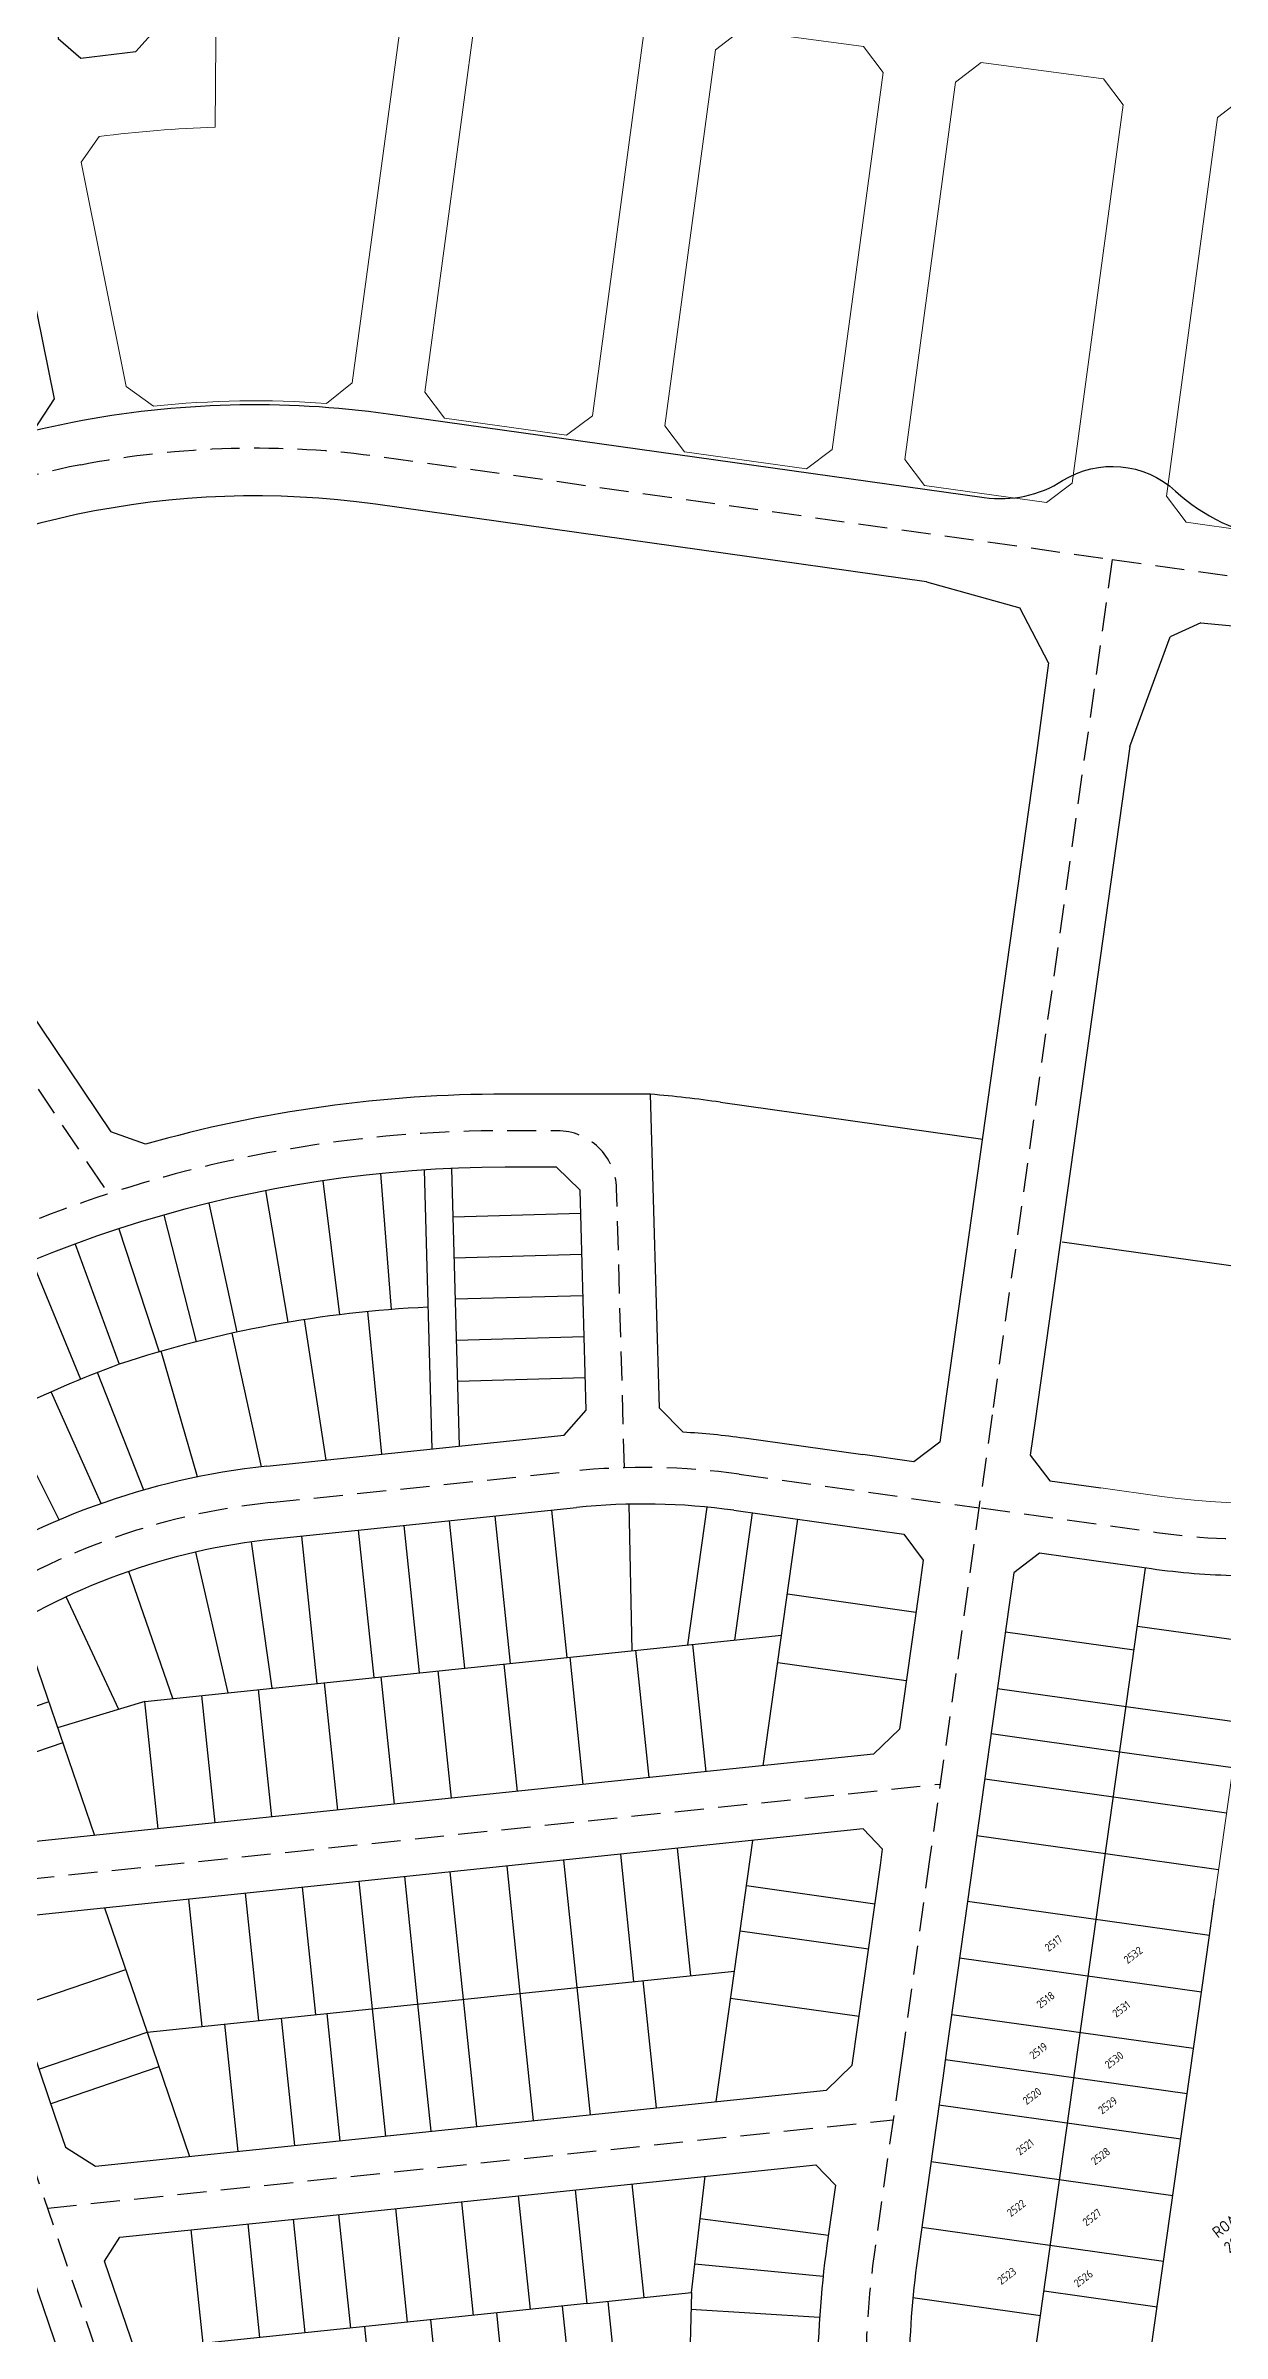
# Model space of a CAD drawing. Extents: x 296374 to 298792, y 6267790 to 6270844.
# Drawn here: x 297643 to 297901, y 6269900 to 6270400 of the extents above; entities that cross this region are included whole.
import ezdxf

# ---------------------------------------------------------------- set-up
doc = ezdxf.new("R2010")
doc.units = 0
doc.linetypes.add('DASHED2', pattern=[9.525, 6.35, -3.175])
for name, color, linetype in [('_User_Roadnames', 7, 'Continuous'), ('_User_xref', 251, 'Continuous'), ('X-Masterplan_LotLayout_P2$0$D-LO-Stage 16', 251, 'Continuous'), ('X-Masterplan_LotLayout_P2$0$D-LO-Stage 25', 251, 'Continuous'), ('X-Masterplan_LotLayout_P2$0$D-LO-Stage 27', 251, 'Continuous'), ('X-Masterplan_LotLayout_P2$0$D-LO-Stage 28', 251, 'Continuous'), ('X-Masterplan_LotLayout_P2$0$D-LO-Stage 29', 251, 'Continuous'), ('X-Masterplan_LotLayout_P2$0$D-RD-15-23_CL', 251, 'DASHED2'), ('X-Masterplan_LotLayout_P2$0$D-RD-Future_BDY', 251, 'Continuous'), ('X-Masterplan_LotLayout_P2$0$D-RD-Future_CL', 251, 'DASHED2'), ('X-Masterplan_LotLayout_P2$0$D-RD-P3_BDY', 251, 'Continuous'), ('X-Masterplan_LotLayout_P2$0$D-RD-P3_CL', 251, 'DASHED2'), ('X-Masterplan_LotLayout_P2$0$D-RD-Stage16_BDY', 251, 'Continuous'), ('X-Masterplan_LotLayout_P2$0$D-RD-Stage25_BDY', 251, 'Continuous'), ('X-Masterplan_LotLayout_P2$0$D-RD-Stage28_BDY', 251, 'Continuous'), ('X-Masterplan_LotLayout_P2$0$D-RD-Stage29_BDY', 251, 'Continuous'), ('XR-600340-P4-CI-DESIGN (06032016)$0$GN-ANNO-TEXT-LOT25', 251, 'Continuous')]:
    doc.layers.add(name, color=color, linetype=linetype)
doc.styles.add('CDD_AN-ISOCP', font='isocp.shx')
doc.styles.add('XR-600340-P4-CI-DESIGN (06032016)$0$CDD_AN-ISOCP', font='isocp.shx')

# ---------------------------------------------------------------- blocks, each defined once
blk = doc.blocks.new('XR-600340-P4-CI-DESIGN (06032016)')
at = {"layer": 'XR-600340-P4-CI-DESIGN (06032016)$0$GN-ANNO-TEXT-LOT25', "linetype": 'ByBlock', "char_height": 1.75, "attachment_point": 5, "rotation": 37.4542, "style": 'XR-600340-P4-CI-DESIGN (06032016)$0$CDD_AN-ISOCP'}
for s, insert in [('2517', (297863.9, 6269985.06)), ('2532', (297881.31, 6269982.49)), ('2518', (297862.16, 6269972.68)), ('2531', (297878.71, 6269970.67)), ('2519', (297860.6, 6269961.54)), ('2530', (297877.14, 6269959.53)), ('2520', (297859.2, 6269951.64)), ('2529', (297875.75, 6269949.62)), ('2521', (297857.64, 6269940.5)), ('2528', (297874.19, 6269938.48)), ('2522', (297855.76, 6269927.13)), ('2527', (297872.31, 6269925.11)), ('2523', (297853.67, 6269912.28)), ('2526', (297870.43, 6269911.74))]:
    blk.add_mtext(s, dxfattribs=dict(at, insert=insert))
blk = doc.blocks.new('X-Masterplan_LotLayout_P2')
at = {"layer": 'X-Masterplan_LotLayout_P2$0$D-LO-Stage 16'}
for p, q in [((297665.62, 6269965.6), (297794.09, 6269978.99)), ((297790.07, 6269950.42), (297794.09, 6269978.99)), ((297750.16, 6269946.26), (297747.26, 6269974.11)), ((297762.6, 6269947.56), (297759.69, 6269975.41)), ((297777.02, 6269949.06), (297774.11, 6269976.91)), ((297707.89, 6269941.86), (297704.99, 6269969.71)), ((297717.84, 6269942.89), (297714.93, 6269970.74)), ((297727.78, 6269943.93), (297724.88, 6269971.78)), ((297737.73, 6269944.97), (297734.83, 6269972.82)), ((297665.62, 6269965.6), (297674.9, 6269938.42)), ((297685.51, 6269939.52), (297682.61, 6269967.37)), ((297697.95, 6269940.82), (297695.04, 6269968.67)), ((297784.67, 6269908.64), (297787.71, 6269934.09)), ((297746.81, 6269929.83), (297749.4, 6269904.96)), ((297759.24, 6269931.12), (297761.83, 6269906.26)), ((297771.67, 6269932.42), (297774.26, 6269907.55)), ((297697.57, 6269924.69), (297700.16, 6269899.83)), ((297707.52, 6269925.73), (297710.11, 6269900.87)), ((297719.95, 6269927.03), (297722.54, 6269902.16)), ((297734.37, 6269928.53), (297736.96, 6269903.67)), ((297814.64, 6269921.11), (297786.6, 6269924.8)), ((297675.19, 6269922.36), (297677.79, 6269897.5)), ((297687.63, 6269923.66), (297690.22, 6269898.79)), ((297813.49, 6269912.18), (297785.42, 6269914.89)), ((297761.83, 6269906.26), (297662.98, 6269895.95)), ((297742.02, 6269904.19), (297744.92, 6269876.34)), ((297756.44, 6269905.7), (297759.34, 6269877.85)), ((297761.83, 6269906.26), (297784.67, 6269908.64)), ((297766.38, 6269906.73), (297769.29, 6269878.88)), ((297784.67, 6269908.64), (297783.98, 6269880.41)), ((297812.72, 6269903.23), (297784.58, 6269904.95)), ((297713.17, 6269901.19), (297716.08, 6269873.34)), ((297727.59, 6269902.69), (297730.5, 6269874.84))]:
    blk.add_line(p, q, dxfattribs=at)
at = {"layer": 'X-Masterplan_LotLayout_P2$0$D-LO-Stage 25'}
for p, q in [((297897.98, 6269986.77), (297845.1, 6269994.2)), ((297858.89, 6269888.22), (297873.22, 6269990.25)), ((297896.24, 6269974.39), (297843.36, 6269981.82)), ((297894.5, 6269962.02), (297841.62, 6269969.44)), ((297893.11, 6269952.11), (297840.23, 6269959.54)), ((297891.72, 6269942.21), (297838.84, 6269949.64)), ((297889.98, 6269929.83), (297837.1, 6269937.26)), ((297887.96, 6269915.47), (297835.08, 6269922.9)), ((297861.82, 6269909.05), (297886.57, 6269905.57)), ((297861.05, 6269903.6), (297833.12, 6269907.52))]:
    blk.add_line(p, q, dxfattribs=at)
at = {"layer": 'X-Masterplan_LotLayout_P2$0$D-LO-Stage 27'}
for p, q in [((297904.52, 6270033.32), (297879.76, 6270036.79)), ((297903.13, 6270023.41), (297878.37, 6270026.89)), ((297901.74, 6270013.51), (297876.98, 6270016.99)), ((297900, 6270001.13), (297875.24, 6270004.61))]:
    blk.add_line(p, q, dxfattribs=at)
at = {"layer": 'X-Masterplan_LotLayout_P2$0$D-LO-Stage 27', "flags": 128}
blk.add_lwpolyline([(297906.99, 6270050.9), (297882.23, 6270054.38)], dxfattribs=at)
at = {"layer": 'X-Masterplan_LotLayout_P2$0$D-LO-Stage 28'}
for p, q in [((297754.1, 6270079.81), (297757.46, 6270047.57)), ((297783.91, 6270050.32), (297788.14, 6270080.46)), ((297794.16, 6270051.39), (297798.06, 6270079.19)), ((297699.4, 6270074.11), (297702.76, 6270041.86)), ((297711.83, 6270075.4), (297715.19, 6270043.16)), ((297721.78, 6270076.44), (297725.14, 6270044.2)), ((297731.72, 6270077.48), (297735.08, 6270045.23)), ((297741.67, 6270078.51), (297745.03, 6270046.27)), ((297800.39, 6270023.89), (297807.97, 6270077.8)), ((297683.36, 6270039.84), (297676.26, 6270070.62)), ((297692.95, 6270040.84), (297688.46, 6270072.88)), ((297671.27, 6270038.58), (297661.61, 6270066.4)), ((297873.22, 6269990.25), (297884.02, 6270067.11)), ((297659.45, 6270036.22), (297647.92, 6270060.83)), ((297665.15, 6270037.94), (297804.41, 6270052.46)), ((297775.47, 6270021.29), (297772.56, 6270049.14)), ((297787.9, 6270022.59), (297785, 6270050.44)), ((297881.5, 6270049.17), (297853.38, 6270053.12)), ((297732.2, 6270016.78), (297729.3, 6270044.63)), ((297746.62, 6270018.28), (297743.72, 6270046.13)), ((297761.04, 6270019.79), (297758.14, 6270047.64)), ((297680.48, 6270011.39), (297677.58, 6270039.24)), ((297692.91, 6270012.69), (297690.01, 6270040.54)), ((297707.34, 6270014.19), (297704.43, 6270042.04)), ((297719.77, 6270015.49), (297716.86, 6270043.33)), ((297879.76, 6270036.79), (297851.64, 6270040.74)), ((297665.15, 6270037.94), (297646.06, 6270032.18)), ((297668.05, 6270010.09), (297665.15, 6270037.94)), ((297878.37, 6270026.89), (297850.25, 6270030.84)), ((297876.98, 6270016.99), (297848.85, 6270020.94)), ((297772.12, 6269976.7), (297769.22, 6270004.55)), ((297784.56, 6269978), (297781.65, 6270005.85)), ((297794.09, 6269978.99), (297798.1, 6270007.56)), ((297875.24, 6270004.61), (297847.12, 6270008.56)), ((297724.88, 6269971.78), (297721.98, 6269999.63)), ((297734.83, 6269972.82), (297731.92, 6270000.67)), ((297747.26, 6269974.11), (297744.36, 6270001.96)), ((297759.69, 6269975.41), (297756.79, 6270003.26)), ((297677.64, 6269966.86), (297674.73, 6269994.7)), ((297690.07, 6269968.15), (297687.17, 6269996)), ((297702.5, 6269969.45), (297699.6, 6269997.3)), ((297714.93, 6269970.74), (297712.03, 6269998.59)), ((297796.71, 6269997.66), (297824.83, 6269993.71)), ((297656.34, 6269992.79), (297665.62, 6269965.6)), ((297795.32, 6269987.76), (297823.44, 6269983.81)), ((297637.28, 6269971.25), (297660.94, 6269979.32)), ((297641.96, 6269957.53), (297665.62, 6269965.6))]:
    blk.add_line(p, q, dxfattribs=at)
at = {"layer": 'X-Masterplan_LotLayout_P2$0$D-LO-Stage 28', "flags": 128}
for points in [[(297805.67, 6270061.46), (297833.79, 6270057.51)], [(297803.57, 6270046.5), (297831.69, 6270042.55)], [(297644.11, 6270037.89), (297617.43, 6270028.78)], [(297647.18, 6270028.89), (297620.69, 6270019.84)], [(297793.25, 6269973.04), (297821.37, 6269969.09)], [(297668.21, 6269958), (297644.56, 6269949.93)]]:
    blk.add_lwpolyline(points, dxfattribs=at)
at = {"layer": 'X-Masterplan_LotLayout_P2$0$D-LO-Stage 29'}
for p, q in [((297726.2, 6270154.21), (297727.91, 6270093.16)), ((297732.19, 6270154.53), (297733.89, 6270093.79))]:
    blk.add_line(p, q, dxfattribs=at)
at = {"layer": 'X-Masterplan_LotLayout_P2$0$D-LO-Stage 29', "flags": 128}
for points in [[(297691.54, 6270149.69), (297696.44, 6270120.89)], [(297704.06, 6270151.85), (297707.69, 6270122.55)], [(297716.66, 6270153.42), (297719, 6270123.69)], [(297669.31, 6270144.35), (297676.37, 6270116.64)], [(297679.14, 6270146.96), (297685.25, 6270118.73)], [(297732.49, 6270143.99), (297760.47, 6270144.77)], [(297659.47, 6270141.34), (297668.26, 6270114.43)], [(297640.39, 6270134.31), (297651.05, 6270108.42)], [(297649.86, 6270138), (297659.54, 6270111.73)], [(297732.74, 6270134.99), (297760.73, 6270135.77)], [(297732.99, 6270125.99), (297760.98, 6270126.78)], [(297704.8, 6270090.76), (297700.03, 6270121.47)], [(297716.98, 6270092.03), (297713.89, 6270123.24)], [(297676.62, 6270087.07), (297668.69, 6270114.56)], [(297690.66, 6270089.28), (297684.2, 6270118.5)], [(297733.24, 6270117), (297761.23, 6270117.78)], [(297664.88, 6270084.2), (297654.79, 6270109.92)], [(297655.55, 6270081.23), (297644.66, 6270105.68)], [(297733.5, 6270108), (297761.48, 6270108.78)], [(297646.41, 6270077.68), (297634.75, 6270101)]]:
    blk.add_lwpolyline(points, dxfattribs=at)
blk.add_lwpolyline([(297659.54, 6270111.73, 0.053139), (297613.19, 6270088.8, 0.053139)], format="xyb", dxfattribs=at)
at = {"layer": 'X-Masterplan_LotLayout_P2$0$D-LO-Stage 29'}
blk.add_arc((297738.91, 6269870.97), 253.5, 92.6835, 108.244, dxfattribs=at)
at = {"layer": 'X-Masterplan_LotLayout_P2$0$D-RD-15-23_CL', "flags": 128}
for points in [[(297836.8, 6270003.4), (297831.12, 6269962.96)], [(297831.12, 6269962.96), (297830.26, 6269956.85)], [(297666.71, 6269860.29), (297637.91, 6269944.62)], [(297643.88, 6269927.14), (297828.79, 6269946.42)]]:
    blk.add_lwpolyline(points, dxfattribs=at)
blk.add_lwpolyline([(297830.26, 6269956.85), (297824.73, 6269917.5, 0.060929), (297823.86, 6269868.94)], format="xyb", dxfattribs=at)
at = {"layer": 'X-Masterplan_LotLayout_P2$0$D-RD-Future_BDY', "lineweight": 0}
for p, q in [((297681.6, 6270507.13), (297680.5, 6270382.29)), ((297710.51, 6270326.39), (297733.62, 6270497.83)), ((297726.38, 6270324.34), (297749.38, 6270495.04)), ((297785.85, 6270488.57), (297763.02, 6270319.19)), ((297789.95, 6270399.24), (297778.87, 6270316.97)), ((297795.58, 6270403.53), (297789.95, 6270399.24)), ((297822.34, 6270399.93), (297795.58, 6270403.53)), ((297826.62, 6270394.3), (297822.34, 6270399.93)), ((297815.51, 6270311.82), (297826.62, 6270394.3)), ((297842.48, 6270392.17), (297831.35, 6270309.6)), ((297867.99, 6270304.45), (297879.15, 6270387.22)), ((297899.76, 6270384.45), (297888.59, 6270301.56)), ((297730.67, 6270318.69), (297726.38, 6270324.34)), ((297763.02, 6270319.19), (297757.4, 6270314.94)), ((297757.4, 6270314.94), (297730.67, 6270318.69)), ((297778.87, 6270316.97), (297783.15, 6270311.32)), ((297783.15, 6270311.32), (297809.89, 6270307.56)), ((297809.89, 6270307.56), (297815.51, 6270311.82)), ((297831.35, 6270309.6), (297835.64, 6270303.95)), ((297862.37, 6270300.19), (297867.99, 6270304.45)), ((297835.64, 6270303.95), (297862.37, 6270300.19))]:
    blk.add_line(p, q, dxfattribs=at)
at = {"layer": 'X-Masterplan_LotLayout_P2$0$D-RD-Future_BDY'}
blk.add_lwpolyline([(297668.26, 6270525.08), (297695.98, 6270681.36), (297692.78, 6270686.18), (297680.13, 6270689.03), (297674.38, 6270685.21), (297646.65, 6270528.9), (297646.16, 6270401.7), (297651.15, 6270397.41), (297663.17, 6270398.84), (297667.18, 6270403.32)], close=True, dxfattribs=at)
at = {"layer": 'X-Masterplan_LotLayout_P2$0$D-RD-Future_BDY', "lineweight": 0}
for points in [[(297842.48, 6270392.17), (297848.1, 6270396.45)], [(297848.1, 6270396.45), (297874.86, 6270392.85)], [(297874.86, 6270392.85), (297879.15, 6270387.22)], [(297905.38, 6270388.73), (297899.76, 6270384.45)], [(297651.17, 6270374.69), (297655.14, 6270380.28)], [(297651.17, 6270374.69), (297661.06, 6270325.59)], [(297661.06, 6270325.59), (297667.03, 6270321.27)], [(297704.86, 6270321.87), (297710.51, 6270326.39)], [(297892.88, 6270295.91), (297888.59, 6270301.56)], [(297892.88, 6270295.91), (297919.61, 6270292.15)]]:
    blk.add_lwpolyline(points, dxfattribs=at)
for points in [[(297680.5, 6270382.3, 0.023573), (297655.14, 6270380.28, 0.023573)], [(297704.86, 6270321.87, 0.045156), (297667.03, 6270321.27)]]:
    blk.add_lwpolyline(points, format="xyb", dxfattribs=at)
at = {"layer": 'X-Masterplan_LotLayout_P2$0$D-RD-Future_BDY'}
for points in [[(297635.33, 6270372.27), (297645.28, 6270322.9)], [(297645.28, 6270322.9), (297640.75, 6270315.94)]]:
    blk.add_lwpolyline(points, dxfattribs=at)
at = {"layer": 'X-Masterplan_LotLayout_P2$0$D-RD-Future_BDY', "flags": 128}
for points in [[(297627.19, 6270312.22, -0.027324), (297649.33, 6270317.8, -0.083108), (297718.34, 6270319.61), (297848.72, 6270301.3)], [(297848.72, 6270301.3, 0.177299), (297865.89, 6270304.99, -0.339194), (297890.55, 6270302.72, 0.152712), (297912.42, 6270292.35)]]:
    blk.add_lwpolyline(points, format="xyb", dxfattribs=at)
for points in [[(297880.59, 6270246.87), (297889.44, 6270270.85)], [(297896.1, 6270273.87), (297889.44, 6270270.85)], [(297896.1, 6270273.87), (297907.74, 6270272.81)], [(297860.27, 6270245.96), (297840.06, 6270102.13)], [(297880.59, 6270246.87), (297859.87, 6270099.35)], [(297865.77, 6270138.52), (297938.06, 6270128.36)]]:
    blk.add_lwpolyline(points, dxfattribs=at)
at = {"layer": 'X-Masterplan_LotLayout_P2$0$D-RD-Future_BDY', "lineweight": 0, "flags": 128}
blk.add_lwpolyline([(297942.44, 6270159.49), (297957.01, 6270157.44, 0.20115), (297973.09, 6270161.67), (298037.74, 6270211.27), (298044.75, 6270210.35), (298070.92, 6270176.23), (298070, 6270169.22), (297993.76, 6270110.73, -0.20115), (297887.57, 6270082.77), (297874.23, 6270084.65)], format="xyb", dxfattribs=at)
blk.add_lwpolyline([(297899.11, 6269994.8), (297908.33, 6270060.45)], dxfattribs=at)
at = {"layer": 'X-Masterplan_LotLayout_P2$0$D-RD-Future_CL'}
blk.add_line((297572.69, 6270274.67), (297652.69, 6270155.65), dxfattribs=at)
at = {"layer": 'X-Masterplan_LotLayout_P2$0$D-RD-Future_CL', "flags": 128}
for points in [[(297651.15, 6270308.47, -0.083108), (297717.02, 6270310.21), (297876.74, 6270287.77)], [(297876.74, 6270287.77), (297954.32, 6270276.87, 0.15976), (298101.77, 6270303.29, 0.15976)]]:
    blk.add_lwpolyline(points, format="xyb", dxfattribs=at)
blk.add_lwpolyline([(297876.74, 6270287.77), (297850.46, 6270100.67)], dxfattribs=at)
at = {"layer": 'X-Masterplan_LotLayout_P2$0$D-RD-P3_BDY'}
for p, q in [((297836.08, 6270282.88), (297715.56, 6270299.81)), ((297587.96, 6270266.28), (297657.67, 6270162.58)), ((297791.06, 6270169.04), (297848.43, 6270160.98))]:
    blk.add_line(p, q, dxfattribs=at)
at = {"layer": 'X-Masterplan_LotLayout_P2$0$D-RD-P3_BDY', "flags": 128}
for points in [[(297836.08, 6270282.88), (297856.56, 6270277.15)], [(297862.79, 6270265.11), (297856.56, 6270277.15)], [(297862.79, 6270265.11), (297860.27, 6270245.96)], [(297777.68, 6270102.1), (297775.75, 6270170.79)], [(297665.26, 6270159.83), (297657.67, 6270162.58)], [(297777.68, 6270102.1), (297782.83, 6270096.91)]]:
    blk.add_lwpolyline(points, dxfattribs=at)
blk.add_lwpolyline([(297775.75, 6270170.79), (297743.93, 6270170.79, 0.069278), (297665.26, 6270159.83, 0.069278)], format="xyb", dxfattribs=at)
at = {"layer": 'X-Masterplan_LotLayout_P2$0$D-RD-P3_BDY'}
for centre, radius, end in [((297689.26, 6270112.55), 189.1, 121.8798), ((297749.33, 6269871.95), 300, 84.947)]:
    blk.add_arc(centre, radius, 82.0042, end, dxfattribs=at)
at = {"layer": 'X-Masterplan_LotLayout_P2$0$D-RD-P3_CL'}
for p, q in [((297692.63, 6270081.44), (297758.69, 6270088.33)), ((297795.11, 6270087.68), (297847.6, 6270080.31))]:
    blk.add_line(p, q, dxfattribs=at)
at = {"layer": 'X-Masterplan_LotLayout_P2$0$D-RD-P3_CL', "flags": 128}
for points in [[(298120.22, 6270197.67), (297998.63, 6270104.38, -0.20115), (297886.46, 6270074.85), (297847.6, 6270080.31)], [(297770.04, 6270089.08), (297768.33, 6270150.15, 0.406025), (297755.33, 6270162.79), (297743.93, 6270162.79, 0.149915), (297586.93, 6270114.63), (297565.62, 6270100.2)]]:
    blk.add_lwpolyline(points, format="xyb", dxfattribs=at)
for points in [[(297652.69, 6270155.65), (297657.25, 6270148.86)], [(297850.46, 6270100.67), (297836.8, 6270003.4)], [(297620.02, 6269997.04), (297839.11, 6270019.88)]]:
    blk.add_lwpolyline(points, dxfattribs=at)
at = {"layer": 'X-Masterplan_LotLayout_P2$0$D-RD-P3_CL'}
for centre, radius, start, end in [((297689.26, 6270112.55), 199.6, 101.0074, 124.1039), ((297774.25, 6269939.14), 150, 82.0042, 95.9509), ((297708.18, 6269932.25), 150, 95.9509, 124.1039)]:
    blk.add_arc(centre, radius, start, end, dxfattribs=at)
at = {"layer": 'X-Masterplan_LotLayout_P2$0$D-RD-Stage16_BDY', "flags": 128}
for points in [[(297645.48, 6269947.21), (297647.78, 6269940.49), (297654.37, 6269936.28), (297814.21, 6269952.94), (297819.87, 6269958.41), (297826.02, 6270002.18)], [(297703.57, 6269925.32), (297811.91, 6269936.61)], [(297811.91, 6269936.61), (297816.19, 6269932.18)], [(297659.67, 6269920.74), (297703.57, 6269925.32)], [(297656.31, 6269915.49), (297659.67, 6269920.74)], [(297670.65, 6269873.5), (297656.31, 6269915.49)]]:
    blk.add_lwpolyline(points, dxfattribs=at)
for points in [[(297632.63, 6269935.32), (297654.32, 6269871.8), (297650.96, 6269866.55), (297610.97, 6269862.38, 0.004945), (297606.88, 6269861.91, 0.004945)], [(297816.19, 6269932.18), (297814.33, 6269918.96, 0.03645), (297812.29, 6269888.37)]]:
    blk.add_lwpolyline(points, format="xyb", dxfattribs=at)
at = {"layer": 'X-Masterplan_LotLayout_P2$0$D-RD-Stage25_BDY'}
blk.add_lwpolyline([(297845.1, 6269994.2), (297840.52, 6269961.64), (297839.67, 6269955.53), (297834.14, 6269916.17, 0.033878), (297832.29, 6269890.45), (297837.31, 6269885.97), (297879.54, 6269890.38), (297885.21, 6269895.85), (297897.98, 6269986.77)], format="xyb", dxfattribs=at)
blk.add_lwpolyline([(297897.98, 6269986.77), (297899.11, 6269994.8)], dxfattribs=at)
at = {"layer": 'X-Masterplan_LotLayout_P2$0$D-RD-Stage28_BDY'}
for p, q in [((297693.46, 6270073.49), (297759.52, 6270080.37)), ((297771.76, 6270049.06), (297771.04, 6270081.1)), ((297834.41, 6270061.86), (297830.19, 6270031.87)), ((297638.03, 6270055.71), (297654.1, 6270008.64)), ((297830.19, 6270031.87), (297824.53, 6270026.4)), ((297824.53, 6270026.4), (297630.5, 6270006.18))]:
    blk.add_line(p, q, dxfattribs=at)
at = {"layer": 'X-Masterplan_LotLayout_P2$0$D-RD-Stage28_BDY', "flags": 128}
for points in [[(297840.06, 6270102.13), (297839.01, 6270094.64), (297833.36, 6270090.39), (297822.21, 6270091.95)], [(297859.87, 6270099.35), (297858.82, 6270091.86), (297863.07, 6270086.21), (297874.23, 6270084.65)], [(297794, 6270079.76), (297818.74, 6270076.28)], [(297818.74, 6270076.28), (297831.14, 6270074.54), (297835.39, 6270068.89), (297834.41, 6270061.86)], [(297873.25, 6270068.63), (297860.85, 6270070.37), (297855.2, 6270066.11), (297854.21, 6270059.07)], [(297854.21, 6270059.07), (297845.1, 6269994.2)], [(297826.02, 6270002.18), (297826.51, 6270005.65), (297822.23, 6270010.08), (297635.8, 6269990.65), (297632.45, 6269985.4), (297645.48, 6269947.21)]]:
    blk.add_lwpolyline(points, dxfattribs=at)
for points in [[(297782.83, 6270096.91, -0.021309), (297796.22, 6270095.6), (297822.21, 6270091.95)], [(297904.02, 6270065.43, -0.029673), (297885.35, 6270066.93), (297873.25, 6270068.63)]]:
    blk.add_lwpolyline(points, format="xyb", dxfattribs=at)
at = {"layer": 'X-Masterplan_LotLayout_P2$0$D-RD-Stage28_BDY'}
for centre, start, end in [((297774.25, 6269939.14), 82.0042, 95.9509), ((297708.18, 6269932.25), 95.9509, 124.1039)]:
    blk.add_arc(centre, 142, start, end, dxfattribs=at)
at = {"layer": 'X-Masterplan_LotLayout_P2$0$D-RD-Stage29_BDY'}
blk.add_line((297691.8, 6270089.4), (297756.85, 6270096.18), dxfattribs=at)
at = {"layer": 'X-Masterplan_LotLayout_P2$0$D-RD-Stage29_BDY', "flags": 128}
blk.add_lwpolyline([(297761.68, 6270101.65), (297760.33, 6270149.79), (297755.19, 6270154.79), (297743.93, 6270154.79, 0.149915), (297591.42, 6270108.01), (297580.87, 6270100.86)], format="xyb", dxfattribs=at)
blk.add_lwpolyline([(297756.85, 6270096.18), (297761.68, 6270101.65)], dxfattribs=at)
at = {"layer": 'X-Masterplan_LotLayout_P2$0$D-RD-Stage29_BDY'}
blk.add_arc((297708.18, 6269932.25), 158, 95.9509, 124.1039, dxfattribs=at)

msp = doc.modelspace()

# ---------------------------------------------------------------- block references
at = {"layer": '_User_xref', "color": 7}
msp.add_blockref('X-Masterplan_LotLayout_P2', (0, 0), dxfattribs=at)
at = {"layer": '_User_xref', "color": 6, "lineweight": -3}
msp.add_blockref('XR-600340-P4-CI-DESIGN (06032016)', (0, 0), dxfattribs=at)

# ---------------------------------------------------------------- next in the draw order: texts
at = {"layer": '_User_Roadnames', "insert": (297898.31722, 6269922.4271), "char_height": 2.5, "width": 11.13, "attachment_point": 1, "rotation": 37.4972198, "style": 'CDD_AN-ISOCP', "bg_fill": 3, "box_fill_scale": 1.2, "bg_fill_color": 256, "bg_fill_transparency": 0}
msp.add_mtext('ROAD 2009', dxfattribs=at)

doc.saveas('drawing.dxf')
